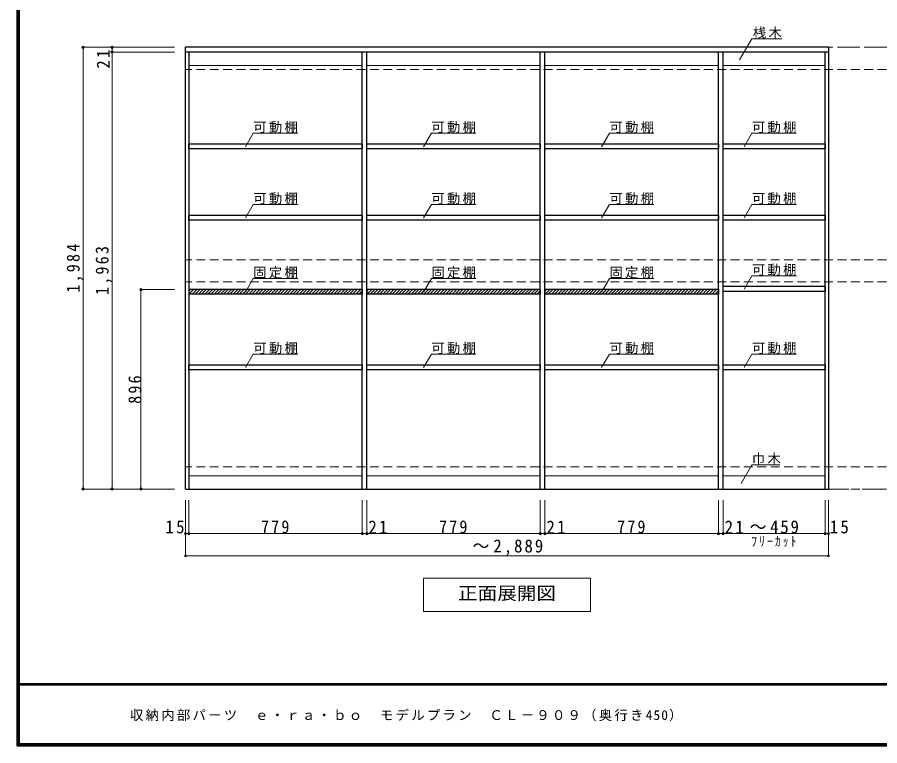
# Model space of a CAD drawing. Units: millimetres at full size, sheet at 1:20. Extents: x -3922 to 3878, y -2932 to 2722.
# Drawn here: x -3922 to -47, y -2864 to 408 of the extents above; entities that cross this region are included whole.
import ezdxf
from ezdxf.enums import TextEntityAlignment as Align

# ---------------------------------------------------------------- set-up
doc = ezdxf.new("R2010")
doc.units = ezdxf.units.MM
doc.header["$LTSCALE"] = 20
doc.header["$PDMODE"] = 32
doc.header["$PDSIZE"] = 10
doc.linetypes.add('CHAIN1', pattern=[8, 5, -1, 1, -1])
doc.linetypes.add('DASHED2', pattern=[3, 2, -1])
for name, color, linetype, lineweight in [('0-2_本体', 2, 'Continuous', 35), ('0-3_固定棚', 3, 'Continuous', 25), ('0-4_可動棚', 3, 'Continuous', 25), ('0-7_桟木・巾木', 2, 'Continuous', 35), ('0-A_文字', 7, 'Continuous', 18), ('0-B_寸法', 7, 'Continuous', 9), ('0-C_ハッチ', 4, 'Continuous', 9), ('F-1_枠', 6, 'Continuous', 40)]:
    doc.layers.add(name, color=color, linetype=linetype, lineweight=lineweight)
doc.layers.add('F-A_文字', color=7, linetype='Continuous')
doc.styles.add('ＭＳ ゴシック', font='')
doc.styles.get('ＭＳ ゴシック').set_extended_font_data('MS Gothic')

msp = doc.modelspace()

# ---------------------------------------------------------------- linework, layer by layer
at = {"layer": '0-2_本体', "color": 3, "lineweight": 25}
for p, q in [((-3166.18, -1711.27), (-3166.18, 272.73)), ((-277.18, 272.73), (-3166.18, 272.73)), ((-277.18, 272.73), (-277.18, -1711.27)), ((-277.18, 251.73), (-3166.18, 251.73)), ((-3151.18, 251.73), (-3151.18, -1711.27)), ((-2372.18, -1711.27), (-2372.18, 251.73)), ((-2351.18, -1711.27), (-2351.18, 251.73)), ((-1572.18, -1711.27), (-1572.18, 251.73)), ((-1551.18, -1711.27), (-1551.18, 251.73)), ((-772.18, -1711.27), (-772.18, 251.73)), ((-751.18, -1711.27), (-751.18, 251.73)), ((-292.18, -1711.27), (-292.18, 251.73)), ((-3166.18, -1711.27), (-277.18, -1711.27))]:
    msp.add_line(p, q, dxfattribs=at)
at = {"layer": '0-3_固定棚'}
for p, q in [((-3151.18, -815.27), (-3151.18, -836.27)), ((-2372.18, -815.27), (-3151.18, -815.27)), ((-2372.18, -836.27), (-3151.18, -836.27)), ((-2372.18, -815.27), (-2372.18, -836.27)), ((-2351.18, -815.27), (-2351.18, -836.27)), ((-1572.18, -815.27), (-2351.18, -815.27)), ((-1551.18, -815.27), (-1551.18, -836.27)), ((-772.18, -815.27), (-1551.18, -815.27))]:
    msp.add_line(p, q, dxfattribs=at)
for points in [[(-1572.18, -815.27), (-1572.18, -836.27), (-2351.18, -836.27)], [(-772.18, -815.27), (-772.18, -836.27), (-1551.18, -836.27)]]:
    msp.add_lwpolyline(points, dxfattribs=at)
at = {"layer": '0-4_可動棚'}
for p, q in [((-3151.18, -183.27), (-3151.18, -162.27)), ((-2372.18, -162.27), (-3151.18, -162.27)), ((-2372.18, -183.27), (-3151.18, -183.27)), ((-2372.18, -162.27), (-2372.18, -183.27)), ((-2351.18, -183.27), (-2351.18, -162.27)), ((-1572.18, -162.27), (-2351.18, -162.27)), ((-1572.18, -183.27), (-2351.18, -183.27)), ((-1572.18, -162.27), (-1572.18, -183.27)), ((-1551.18, -183.27), (-1551.18, -162.27)), ((-772.18, -162.27), (-1551.18, -162.27)), ((-772.18, -183.27), (-1551.18, -183.27)), ((-772.18, -162.27), (-772.18, -183.27)), ((-751.18, -183.27), (-751.18, -162.27)), ((-292.18, -162.27), (-751.18, -162.27)), ((-292.18, -183.27), (-751.18, -183.27)), ((-292.18, -162.27), (-292.18, -183.27)), ((-3151.18, -503.27), (-3151.18, -482.27)), ((-2372.18, -482.27), (-3151.18, -482.27)), ((-2372.18, -503.27), (-3151.18, -503.27)), ((-2372.18, -482.27), (-2372.18, -503.27)), ((-2351.18, -503.27), (-2351.18, -482.27)), ((-1572.18, -482.27), (-2351.18, -482.27)), ((-1572.18, -503.27), (-2351.18, -503.27)), ((-1572.18, -482.27), (-1572.18, -503.27)), ((-1551.18, -503.27), (-1551.18, -482.27)), ((-772.18, -482.27), (-1551.18, -482.27)), ((-772.18, -503.27), (-1551.18, -503.27)), ((-772.18, -482.27), (-772.18, -503.27)), ((-751.18, -503.27), (-751.18, -482.27)), ((-292.18, -482.27), (-751.18, -482.27)), ((-292.18, -503.27), (-751.18, -503.27)), ((-292.18, -482.27), (-292.18, -503.27)), ((-751.18, -823.27), (-751.18, -802.27)), ((-292.18, -802.27), (-751.18, -802.27)), ((-3151.18, -1175.27), (-3151.18, -1154.27)), ((-2372.18, -1154.27), (-3151.18, -1154.27)), ((-2372.18, -1154.27), (-2372.18, -1175.27)), ((-2351.18, -1175.27), (-2351.18, -1154.27)), ((-1572.18, -1154.27), (-2351.18, -1154.27)), ((-1572.18, -1154.27), (-1572.18, -1175.27)), ((-1551.18, -1175.27), (-1551.18, -1154.27)), ((-772.18, -1154.27), (-1551.18, -1154.27)), ((-772.18, -1154.27), (-772.18, -1175.27)), ((-751.18, -1175.27), (-751.18, -1154.27)), ((-292.18, -1154.27), (-751.18, -1154.27)), ((-2372.18, -1175.27), (-3151.18, -1175.27)), ((-1572.18, -1175.27), (-2351.18, -1175.27)), ((-772.18, -1175.27), (-1551.18, -1175.27))]:
    msp.add_line(p, q, dxfattribs=at)
for points in [[(-292.18, -802.27), (-292.18, -823.27), (-751.18, -823.27)], [(-292.18, -1154.27), (-292.18, -1175.27), (-751.18, -1175.27)]]:
    msp.add_lwpolyline(points, dxfattribs=at)
at = {"layer": '0-7_桟木・巾木', "color": 7, "lineweight": 18}
for p, q in [((-2372.18, 191.73), (-3151.18, 191.73)), ((-1572.18, 191.73), (-2351.18, 191.73)), ((-772.18, 191.73), (-1551.18, 191.73)), ((-292.18, 191.73), (-751.18, 191.73)), ((-3151.18, -1651.27), (-2372.18, -1651.27)), ((-2351.18, -1651.27), (-1572.18, -1651.27)), ((-1551.18, -1651.27), (-772.18, -1651.27)), ((-751.18, -1651.27), (-292.18, -1651.27))]:
    msp.add_line(p, q, dxfattribs=at)
at = {"layer": '0-A_文字'}
for p, q in [((-676.51, 216.5), (-621.68, 311.47)), ((-487.1, 311.47), (-621.68, 311.47)), ((-2896.7, -173.79), (-2861.68, -113.14)), ((-2661.68, -113.14), (-2861.68, -113.14)), ((-2096.7, -173.79), (-2061.68, -113.14)), ((-1861.68, -113.14), (-2061.68, -113.14)), ((-1296.7, -173.79), (-1261.68, -113.14)), ((-1061.68, -113.14), (-1261.68, -113.14)), ((-656.7, -173.79), (-621.68, -113.14)), ((-421.68, -113.14), (-621.68, -113.14)), ((-2896.7, -493.79), (-2861.68, -433.14)), ((-2661.68, -433.14), (-2861.68, -433.14)), ((-2096.7, -493.79), (-2061.68, -433.14)), ((-1861.68, -433.14), (-2061.68, -433.14)), ((-1296.7, -493.79), (-1261.68, -433.14)), ((-1061.68, -433.14), (-1261.68, -433.14)), ((-656.7, -493.79), (-621.68, -433.14)), ((-421.68, -433.14), (-621.68, -433.14)), ((-2896.7, -826.33), (-2861.68, -765.68)), ((-2661.68, -765.68), (-2861.68, -765.68)), ((-2096.7, -826.33), (-2061.68, -765.68)), ((-1861.68, -765.68), (-2061.68, -765.68)), ((-1296.7, -826.33), (-1261.68, -765.68)), ((-1061.68, -765.68), (-1261.68, -765.68)), ((-656.7, -813.79), (-621.68, -753.14)), ((-421.68, -753.14), (-621.68, -753.14)), ((-2896.7, -1165.79), (-2861.68, -1105.14)), ((-2661.68, -1105.14), (-2861.68, -1105.14)), ((-2096.7, -1165.79), (-2061.68, -1105.14)), ((-1861.68, -1105.14), (-2061.68, -1105.14)), ((-1296.7, -1165.79), (-1261.68, -1105.14)), ((-1061.68, -1105.14), (-1261.68, -1105.14)), ((-656.7, -1165.79), (-621.68, -1105.14)), ((-421.68, -1105.14), (-621.68, -1105.14)), ((-670.43, -1686.83), (-621.68, -1602.39)), ((-621.68, -1602.39), (-495.65, -1602.39))]:
    msp.add_line(p, q, dxfattribs=at)
at = {"layer": '0-A_文字', "linetype": 'CHAIN1'}
for p, q in [((3222.82, 272.73), (-3166.18, 272.73)), ((-3166.18, -1711.27), (3222.82, -1711.27))]:
    msp.add_line(p, q, dxfattribs=at)
at = {"layer": '0-A_文字'}
for points in [[(-1346.68, -2111.27), (-1346.68, -2261.27), (-2096.68, -2261.27)], [(-1346.68, -2111.27), (-2096.68, -2111.27), (-2096.68, -2261.27)]]:
    msp.add_lwpolyline(points, dxfattribs=at)
at = {"layer": '0-B_寸法', "color": 4}
for p, q in [((-3626.18, 272.73), (-3626.18, -1711.27)), ((-3626.18, 272.73), (-3216.18, 272.73)), ((-3496.18, 272.73), (-3496.18, -1711.27)), ((-3496.18, 251.73), (-3216.18, 251.73)), ((-3366.18, -815.27), (-3216.18, -815.27)), ((-3366.18, -1711.27), (-3366.18, -815.27)), ((-3626.18, -1711.27), (-3216.18, -1711.27)), ((-3166.18, -2011.27), (-3166.18, -1761.27)), ((-3151.18, -1911.27), (-3151.18, -1761.27)), ((-2372.18, -1911.27), (-2372.18, -1761.27)), ((-2351.18, -1911.27), (-2351.18, -1761.27)), ((-1572.18, -1911.27), (-1572.18, -1761.27)), ((-1551.18, -1911.27), (-1551.18, -1761.27)), ((-772.18, -1911.27), (-772.18, -1761.27)), ((-751.18, -1911.27), (-751.18, -1761.27)), ((-292.18, -1911.27), (-292.18, -1761.27)), ((-277.18, -2011.27), (-277.18, -1761.27)), ((-277.18, -1911.27), (-3166.18, -1911.27)), ((-3166.18, -2011.27), (-277.18, -2011.27))]:
    msp.add_line(p, q, dxfattribs=at)
at = {"layer": '0-B_寸法', "color": 4, "linetype": 'DASHED2'}
for p, q in [((3222.82, 272.73), (-3166.18, 272.73)), ((3222.82, 172.73), (-3166.18, 172.73)), ((3222.82, -681.27), (-3166.18, -681.27)), ((3222.82, -781.27), (-3166.18, -781.27)), ((3222.82, -1611.27), (-3166.18, -1611.27)), ((3222.82, -1711.27), (-3166.18, -1711.27))]:
    msp.add_line(p, q, dxfattribs=at)
at = {"layer": '0-B_寸法'}
for p in [(-3626.18, 272.73), (-3496.18, 272.73), (-3496.18, 251.73), (-3366.18, -815.27), (-3626.18, -1711.27), (-3496.18, -1711.27), (-3366.18, -1711.27), (-3166.18, -1911.27), (-3151.18, -1911.27), (-2372.18, -1911.27), (-2351.18, -1911.27), (-1572.18, -1911.27), (-1551.18, -1911.27), (-772.18, -1911.27), (-751.18, -1911.27), (-292.18, -1911.27), (-277.18, -1911.27), (-3166.18, -2011.27), (-277.18, -2011.27)]:
    msp.add_point(p, dxfattribs=at)
at = {"layer": '0-C_ハッチ'}
for p, q in [((-3151.18, -822.63), (-3143.82, -815.27)), ((-3150.68, -836.27), (-3129.68, -815.27)), ((-3136.53, -836.27), (-3115.53, -815.27)), ((-3122.39, -836.27), (-3101.39, -815.27)), ((-3108.25, -836.27), (-3087.25, -815.27)), ((-3094.11, -836.27), (-3073.11, -815.27)), ((-3079.97, -836.27), (-3058.97, -815.27)), ((-3065.82, -836.27), (-3044.82, -815.27)), ((-3051.68, -836.27), (-3030.68, -815.27)), ((-3037.54, -836.27), (-3016.54, -815.27)), ((-3023.4, -836.27), (-3002.4, -815.27)), ((-3009.25, -836.27), (-2988.25, -815.27)), ((-2995.11, -836.27), (-2974.11, -815.27)), ((-2980.97, -836.27), (-2959.97, -815.27)), ((-2966.83, -836.27), (-2945.83, -815.27)), ((-2952.69, -836.27), (-2931.69, -815.27)), ((-2938.54, -836.27), (-2917.54, -815.27)), ((-2924.4, -836.27), (-2903.4, -815.27)), ((-2910.26, -836.27), (-2889.26, -815.27)), ((-2896.12, -836.27), (-2875.12, -815.27)), ((-2881.98, -836.27), (-2860.98, -815.27)), ((-2867.83, -836.27), (-2846.83, -815.27)), ((-2853.69, -836.27), (-2832.69, -815.27)), ((-2839.55, -836.27), (-2818.55, -815.27)), ((-2825.41, -836.27), (-2804.41, -815.27)), ((-2811.26, -836.27), (-2790.26, -815.27)), ((-2797.12, -836.27), (-2776.12, -815.27)), ((-2782.98, -836.27), (-2761.98, -815.27)), ((-2768.84, -836.27), (-2747.84, -815.27)), ((-2754.7, -836.27), (-2733.7, -815.27)), ((-2740.55, -836.27), (-2719.55, -815.27)), ((-2726.41, -836.27), (-2705.41, -815.27)), ((-2712.27, -836.27), (-2691.27, -815.27)), ((-2698.13, -836.27), (-2677.13, -815.27)), ((-2683.99, -836.27), (-2662.99, -815.27)), ((-2669.84, -836.27), (-2648.84, -815.27)), ((-2655.7, -836.27), (-2634.7, -815.27)), ((-2641.56, -836.27), (-2620.56, -815.27)), ((-2627.42, -836.27), (-2606.42, -815.27)), ((-2613.27, -836.27), (-2592.27, -815.27)), ((-2599.13, -836.27), (-2578.13, -815.27)), ((-2584.99, -836.27), (-2563.99, -815.27)), ((-2570.85, -836.27), (-2549.85, -815.27)), ((-2556.71, -836.27), (-2535.71, -815.27)), ((-2542.56, -836.27), (-2521.56, -815.27)), ((-2528.42, -836.27), (-2507.42, -815.27)), ((-2514.28, -836.27), (-2493.28, -815.27)), ((-2500.14, -836.27), (-2479.14, -815.27)), ((-2486, -836.27), (-2465, -815.27)), ((-2471.85, -836.27), (-2450.85, -815.27)), ((-2457.71, -836.27), (-2436.71, -815.27)), ((-2443.57, -836.27), (-2422.57, -815.27)), ((-2429.43, -836.27), (-2408.43, -815.27)), ((-2415.28, -836.27), (-2394.28, -815.27)), ((-2401.14, -836.27), (-2380.14, -815.27)), ((-2387, -836.27), (-2372.18, -821.45)), ((-2372.86, -836.27), (-2372.18, -835.59)), ((-2351.18, -822.63), (-2343.82, -815.27)), ((-2350.68, -836.27), (-2329.68, -815.27)), ((-2336.53, -836.27), (-2315.53, -815.27)), ((-2322.39, -836.27), (-2301.39, -815.27)), ((-2308.25, -836.27), (-2287.25, -815.27)), ((-2294.11, -836.27), (-2273.11, -815.27)), ((-2279.97, -836.27), (-2258.97, -815.27)), ((-2265.82, -836.27), (-2244.82, -815.27)), ((-2251.68, -836.27), (-2230.68, -815.27)), ((-2237.54, -836.27), (-2216.54, -815.27)), ((-2223.4, -836.27), (-2202.4, -815.27)), ((-2209.25, -836.27), (-2188.25, -815.27)), ((-2195.11, -836.27), (-2174.11, -815.27)), ((-2180.97, -836.27), (-2159.97, -815.27)), ((-2166.83, -836.27), (-2145.83, -815.27)), ((-2152.69, -836.27), (-2131.69, -815.27)), ((-2138.54, -836.27), (-2117.54, -815.27)), ((-2124.4, -836.27), (-2103.4, -815.27)), ((-2110.26, -836.27), (-2089.26, -815.27)), ((-2096.12, -836.27), (-2075.12, -815.27)), ((-2081.98, -836.27), (-2060.98, -815.27)), ((-2067.83, -836.27), (-2046.83, -815.27)), ((-2053.69, -836.27), (-2032.69, -815.27)), ((-2039.55, -836.27), (-2018.55, -815.27)), ((-2025.41, -836.27), (-2004.41, -815.27)), ((-2011.26, -836.27), (-1990.26, -815.27)), ((-1997.12, -836.27), (-1976.12, -815.27)), ((-1982.98, -836.27), (-1961.98, -815.27)), ((-1968.84, -836.27), (-1947.84, -815.27)), ((-1954.7, -836.27), (-1933.7, -815.27)), ((-1940.55, -836.27), (-1919.55, -815.27)), ((-1926.41, -836.27), (-1905.41, -815.27)), ((-1912.27, -836.27), (-1891.27, -815.27)), ((-1898.13, -836.27), (-1877.13, -815.27)), ((-1883.99, -836.27), (-1862.99, -815.27)), ((-1869.84, -836.27), (-1848.84, -815.27)), ((-1855.7, -836.27), (-1834.7, -815.27)), ((-1841.56, -836.27), (-1820.56, -815.27)), ((-1827.42, -836.27), (-1806.42, -815.27)), ((-1813.27, -836.27), (-1792.27, -815.27)), ((-1799.13, -836.27), (-1778.13, -815.27)), ((-1784.99, -836.27), (-1763.99, -815.27)), ((-1770.85, -836.27), (-1749.85, -815.27)), ((-1756.71, -836.27), (-1735.71, -815.27)), ((-1742.56, -836.27), (-1721.56, -815.27)), ((-1728.42, -836.27), (-1707.42, -815.27)), ((-1714.28, -836.27), (-1693.28, -815.27)), ((-1700.14, -836.27), (-1679.14, -815.27)), ((-1686, -836.27), (-1665, -815.27)), ((-1671.85, -836.27), (-1650.85, -815.27)), ((-1657.71, -836.27), (-1636.71, -815.27)), ((-1643.57, -836.27), (-1622.57, -815.27)), ((-1629.43, -836.27), (-1608.43, -815.27)), ((-1615.28, -836.27), (-1594.28, -815.27)), ((-1601.14, -836.27), (-1580.14, -815.27)), ((-1587, -836.27), (-1572.18, -821.45)), ((-1572.86, -836.27), (-1572.18, -835.59)), ((-1551.18, -822.63), (-1543.82, -815.27)), ((-1550.68, -836.27), (-1529.68, -815.27)), ((-1536.53, -836.27), (-1515.53, -815.27)), ((-1522.39, -836.27), (-1501.39, -815.27)), ((-1508.25, -836.27), (-1487.25, -815.27)), ((-1494.11, -836.27), (-1473.11, -815.27)), ((-1479.97, -836.27), (-1458.97, -815.27)), ((-1465.82, -836.27), (-1444.82, -815.27)), ((-1451.68, -836.27), (-1430.68, -815.27)), ((-1437.54, -836.27), (-1416.54, -815.27)), ((-1423.4, -836.27), (-1402.4, -815.27)), ((-1409.25, -836.27), (-1388.25, -815.27)), ((-1395.11, -836.27), (-1374.11, -815.27)), ((-1380.97, -836.27), (-1359.97, -815.27)), ((-1366.83, -836.27), (-1345.83, -815.27)), ((-1352.69, -836.27), (-1331.69, -815.27)), ((-1338.54, -836.27), (-1317.54, -815.27)), ((-1324.4, -836.27), (-1303.4, -815.27)), ((-1310.26, -836.27), (-1289.26, -815.27)), ((-1296.12, -836.27), (-1275.12, -815.27)), ((-1281.98, -836.27), (-1260.98, -815.27)), ((-1267.83, -836.27), (-1246.83, -815.27)), ((-1253.69, -836.27), (-1232.69, -815.27)), ((-1239.55, -836.27), (-1218.55, -815.27)), ((-1225.41, -836.27), (-1204.41, -815.27)), ((-1211.26, -836.27), (-1190.26, -815.27)), ((-1197.12, -836.27), (-1176.12, -815.27)), ((-1182.98, -836.27), (-1161.98, -815.27)), ((-1168.84, -836.27), (-1147.84, -815.27)), ((-1154.7, -836.27), (-1133.7, -815.27)), ((-1140.55, -836.27), (-1119.55, -815.27)), ((-1126.41, -836.27), (-1105.41, -815.27)), ((-1112.27, -836.27), (-1091.27, -815.27)), ((-1098.13, -836.27), (-1077.13, -815.27)), ((-1083.99, -836.27), (-1062.99, -815.27)), ((-1069.84, -836.27), (-1048.84, -815.27)), ((-1055.7, -836.27), (-1034.7, -815.27)), ((-1041.56, -836.27), (-1020.56, -815.27)), ((-1027.42, -836.27), (-1006.42, -815.27)), ((-1013.27, -836.27), (-992.27, -815.27)), ((-999.13, -836.27), (-978.13, -815.27)), ((-984.99, -836.27), (-963.99, -815.27)), ((-970.85, -836.27), (-949.85, -815.27)), ((-956.71, -836.27), (-935.71, -815.27)), ((-942.56, -836.27), (-921.56, -815.27)), ((-928.42, -836.27), (-907.42, -815.27)), ((-914.28, -836.27), (-893.28, -815.27)), ((-900.14, -836.27), (-879.14, -815.27)), ((-886, -836.27), (-865, -815.27)), ((-871.85, -836.27), (-850.85, -815.27)), ((-857.71, -836.27), (-836.71, -815.27)), ((-843.57, -836.27), (-822.57, -815.27)), ((-829.43, -836.27), (-808.43, -815.27)), ((-815.28, -836.27), (-794.28, -815.27)), ((-801.14, -836.27), (-780.14, -815.27)), ((-787, -836.27), (-772.18, -821.45)), ((-772.86, -836.27), (-772.18, -835.59))]:
    msp.add_line(p, q, dxfattribs=at)
at = {"layer": 'F-1_枠'}
for p, q in [((-3922.03, 2722.29), (-3922.03, -2864.37)), ((-3918.7, 2722.29), (-3918.7, -2864.37)), ((-3915.36, 2722.29), (-3915.36, -2864.37)), ((3877.97, -2587.71), (-3922.03, -2587.71)), ((3877.97, -2591.04), (-3922.03, -2591.04)), ((3877.97, -2857.71), (-3922.03, -2857.71)), ((3877.97, -2861.04), (-3922.03, -2861.04)), ((3877.97, -2864.37), (-3922.03, -2864.37))]:
    msp.add_line(p, q, dxfattribs=at)

# ---------------------------------------------------------------- texts
at = {"layer": '0-A_文字', "style": 'ＭＳ ゴシック', "width": 1.1}
msp.add_text('正面展開図', height=58.65, dxfattribs=at).set_placement((-1941.68, -2226.27), align=Align.BOTTOM_LEFT)
at = {"layer": '0-A_文字', "char_height": 43.99, "attachment_point": 7, "style": 'ＭＳ ゴシック'}
for s, insert in [('\\T1.17;桟木', (-617.1, 311.47)), ('\\T1.17;可動棚', (-2861.68, -113.14)), ('\\T1.17;可動棚', (-2061.68, -113.14)), ('\\T1.17;可動棚', (-1261.68, -113.14)), ('\\T1.17;可動棚', (-621.68, -113.14)), ('\\T1.17;可動棚', (-2861.68, -433.14)), ('\\T1.17;可動棚', (-2061.68, -433.14)), ('\\T1.17;可動棚', (-1261.68, -433.14)), ('\\T1.17;可動棚', (-621.68, -433.14)), ('\\T1.17;固定棚', (-2861.68, -765.68)), ('\\T1.17;固定棚', (-2061.68, -765.68)), ('\\T1.17;固定棚', (-1261.68, -765.68)), ('\\T1.17;可動棚', (-621.68, -753.14)), ('\\T1.17;可動棚', (-2861.68, -1105.14)), ('\\T1.17;可動棚', (-2061.68, -1105.14)), ('\\T1.17;可動棚', (-1261.68, -1105.14)), ('\\T1.17;可動棚', (-621.68, -1105.14)), ('\\T1.17;巾木', (-621.68, -1602.39)), ('\\T1.39;\\W0.85;ﾌﾘｰｶｯﾄ', (-624.18, -1971.27))]:
    msp.add_mtext(s, dxfattribs=dict(at, insert=insert))
at = {"layer": '0-B_寸法', "char_height": 58.65, "attachment_point": 7, "rotation": 90, "style": 'ＭＳ ゴシック'}
for s, insert in [('\\T1.27;\\W0.95;21', (-3506.57, 176.73)), ('\\T1.28;\\W0.9;1,984', (-3626.57, -829.27)), ('\\T1.28;\\W0.9;1,963', (-3496.57, -839.77)), ('\\T1.27;\\W0.9;896', (-3363.47, -1328.27))]:
    msp.add_mtext(s, dxfattribs=dict(at, insert=insert))
at = {"layer": '0-B_寸法', "char_height": 58.65, "attachment_point": 7, "style": 'ＭＳ ゴシック'}
for s, insert in [('\\T1.27;\\W0.95;15', (-3256.47, -1911.27)), ('\\T1.27;\\W0.9;779', (-2826.68, -1911.27)), ('\\T1.27;\\W0.95;21', (-2344.52, -1911.27)), ('\\T1.27;\\W0.9;779', (-2026.68, -1911.27)), ('\\T1.27;\\W0.95;21', (-1544.52, -1911.27)), ('\\T1.27;\\W0.9;779', (-1226.68, -1911.27)), ('\\T1.27;\\W0.95;21', (-743.93, -1911.27)), ('\\T1.21;\\W0.95;～459', (-631.68, -1911.27)), ('\\T1.27;\\W0.95;15', (-272.12, -1911.27)), ('\\T1.23;\\W0.95;～2,889', (-1876.68, -2011.27))]:
    msp.add_mtext(s, dxfattribs=dict(at, insert=insert))
at = {"layer": 'F-A_文字', "insert": (-3415.36, -2754.37), "char_height": 43.99, "attachment_point": 7, "style": 'ＭＳ ゴシック'}
msp.add_mtext('\\T1.17;収納内部パーツ\u3000ｅ・ｒａ・ｂｏ\u3000モデルプラン\u3000ＣＬ－９０９（奥行き450）', dxfattribs=at)

doc.saveas('drawing.dxf')
